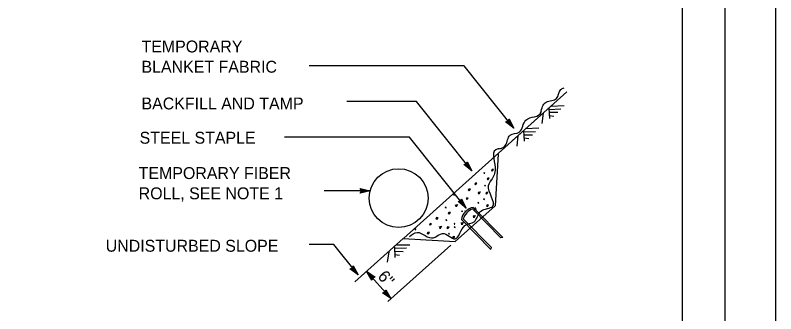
# Model space of a CAD drawing. Extents: x -894 to 866, y -472 to 714.
# Drawn here: x 419.3 to 866, y -134.6 to 40.9 of the extents above; entities that cross this region are included whole.
import ezdxf

# ---------------------------------------------------------------- set-up
doc = ezdxf.new("R2010")
doc.units = 0
for name, color, linetype in [('border_PLOTTING-ELEMENTS', 7, 'Continuous'), ('border_rw_22x34_Cut_Lines', 7, 'Continuous'), ('border_SHEET', 7, 'Continuous'), ('df_MISC', 7, 'Continuous'), ('rd_PROFILE-OG', 7, 'Continuous'), ('rd_SUBBASE-MATERIAL', 7, 'Continuous'), ('temp_CONSTRUCTION', 7, 'Continuous'), ('temp_CONSTRUCTION-anno', 7, 'Continuous')]:
    doc.layers.add(name, color=color, linetype=linetype)

msp = doc.modelspace()

# ---------------------------------------------------------------- linework, layer by layer
at = {"layer": 'border_PLOTTING-ELEMENTS'}
for points in [[(-894.04, -472.44), (865.96, -472.44), (865.96, 713.56), (-894.04, 713.56)], [(-864.04, 670.56), (835.96, 670.56), (835.96, -429.44), (-864.04, -429.44)]]:
    msp.add_lwpolyline(points, close=True, dxfattribs=at)
at = {"layer": 'border_rw_22x34_Cut_Lines'}
msp.add_lwpolyline([(-864.04, 670.56), (835.96, 670.56), (835.96, -429.44), (-864.04, -429.44)], close=True, dxfattribs=at)
at = {"layer": 'border_SHEET'}
msp.add_line((810.96, 645.56), (810.96, -404.44), dxfattribs=at)
at = {"layer": 'df_MISC'}
msp.add_line((698.67, -96.74), (681.45, -79.26), dxfattribs=at)
for points in [[(688.31, -72.11), (705.59, -89.75), (704.39, -89.91), (688.21, -73.29), (687.95, -73.03)], [(682.4, -78.83), (698.85, -95.54), (698.58, -96.65)]]:
    msp.add_lwpolyline(points, dxfattribs=at)
for centre, major_axis, ratio, start_param, end_param in [((686.46, -77.06), (-4.27, -4.21), 0.620606, 3.784193, 5.732342), ((686.7, -77.18), (3.89, 3.83), 0.531722, 0.800603, 2.454807)]:
    msp.add_ellipse(centre, major_axis=major_axis, ratio=ratio, start_param=start_param, end_param=end_param, dxfattribs=at)
at = {"layer": 'rd_PROFILE-OG'}
for p, q in [((743.18, -4.23), (647.53, -90.19)), ((734.02, -12.54), (741.65, -12.25)), ((729.35, -16.63), (728.62, -22.83)), ((732.67, -13.72), (733.05, -19.93)), ((732.87, -14.52), (739.69, -14.26)), ((733.05, -16.17), (737.91, -16.22)), ((733.03, -18.06), (735.66, -18.49)), ((719.18, -25.76), (726.81, -25.43)), ((714.52, -29.87), (713.82, -36.07)), ((717.83, -26.94), (718.23, -33.14)), ((718.04, -27.74), (724.86, -27.45)), ((718.22, -29.38), (723.09, -29.42)), ((718.21, -31.28), (720.85, -31.7)), ((703, -40.72), (701.2, -71.2)), ((701.2, -71.2), (677.58, -92.18)), ((647.11, -90.38), (618.72, -115.89)), ((647.11, -90.38), (677.58, -92.18)), ((638.62, -98.18), (637.76, -104.36)), ((642.23, -96.07), (649.05, -95.94)), ((642.33, -97.8), (647.19, -97.95)), ((643.38, -94.19), (651.01, -94.06)), ((642.27, -99.69), (644.89, -100.17))]:
    msp.add_line(p, q, dxfattribs=at)
at = {"layer": 'rd_SUBBASE-MATERIAL'}
for p, q in [((694.74, -51.62), (694.57, -52.03)), ((694.57, -51.92), (695.08, -52.05)), ((694.75, -51.57), (694.74, -51.68)), ((695.08, -52.05), (694.75, -51.57)), ((699.31, -49.74), (698.92, -50.39)), ((698.93, -50.18), (699.42, -50.72)), ((700.19, -49.83), (699.31, -49.74)), ((699.42, -50.72), (700.19, -49.83)), ((689.51, -57.85), (689.12, -58.5)), ((690.38, -57.95), (689.51, -57.85)), ((689.62, -58.84), (690.38, -57.95)), ((696.79, -54.82), (696.39, -55.47)), ((696.41, -55.27), (696.89, -55.81)), ((697.66, -54.92), (696.79, -54.82)), ((696.89, -55.81), (697.66, -54.92)), ((685.72, -61.37), (685.32, -62.02)), ((685.33, -61.81), (685.82, -62.35)), ((686.59, -61.46), (685.72, -61.37)), ((685.82, -62.35), (686.59, -61.46)), ((689.13, -58.29), (689.62, -58.84)), ((695.12, -59.02), (694.95, -59.42)), ((694.95, -59.32), (695.46, -59.45)), ((695.13, -58.96), (695.12, -59.07)), ((695.46, -59.45), (695.13, -58.96)), ((677.16, -64.28), (676.67, -64.72)), ((676.68, -64.61), (677.28, -64.95)), ((677.28, -64.95), (677.16, -64.28)), ((684.46, -66.51), (684.07, -67.16)), ((684.08, -66.95), (684.56, -67.49)), ((685.33, -66.61), (684.46, -66.51)), ((684.56, -67.49), (685.33, -66.61)), ((691.13, -63.24), (692.34, -62.94)), ((691.54, -64.35), (691.34, -63.25)), ((692.34, -62.94), (691.54, -64.35)), ((694.54, -66.97), (694.37, -67.38)), ((694.55, -66.92), (694.54, -67.03)), ((694.88, -67.41), (694.55, -66.92)), ((695.98, -63.29), (695.58, -63.94)), ((695.59, -63.73), (696.08, -64.27)), ((696.85, -63.38), (695.98, -63.29)), ((696.08, -64.27), (696.85, -63.38)), ((677.74, -70.75), (678.94, -70.45)), ((678.15, -71.86), (677.95, -70.76)), ((678.94, -70.45), (678.15, -71.86)), ((691.18, -69.12), (691, -69.53)), ((691.01, -69.42), (691.52, -69.55)), ((691.52, -69.55), (691.18, -69.07)), ((691.18, -69.07), (691.18, -69.17)), ((694.37, -67.28), (694.88, -67.41)), ((696.45, -70.67), (696.06, -71.33)), ((696.07, -71.12), (696.55, -71.66)), ((697.32, -70.77), (696.45, -70.67)), ((696.55, -71.66), (697.32, -70.77)), ((671.96, -71.9), (671.79, -72.3)), ((671.79, -72.2), (672.3, -72.33)), ((671.97, -71.85), (671.96, -71.95)), ((672.3, -72.33), (671.97, -71.85)), ((674.01, -75.1), (673.61, -75.75)), ((673.62, -75.54), (674.11, -76.08)), ((674.88, -75.19), (674.01, -75.1)), ((674.11, -76.08), (674.88, -75.19)), ((681.63, -74.1), (681.46, -74.5)), ((681.46, -74.4), (681.97, -74.53)), ((681.64, -74.04), (681.63, -74.15)), ((681.97, -74.53), (681.64, -74.04)), ((683.44, -74.14), (683.26, -74.54)), ((683.26, -74.44), (683.77, -74.57)), ((683.44, -74.09), (683.43, -74.19)), ((683.77, -74.57), (683.44, -74.09)), ((689.15, -72.37), (689.04, -73.55)), ((689.04, -73.55), (689.97, -73.39)), ((689.76, -72.61), (689.24, -72.58)), ((689.97, -73.39), (689.76, -72.61)), ((666.73, -78.12), (666.34, -78.77)), ((666.35, -78.57), (666.84, -79.11)), ((667.6, -78.22), (666.73, -78.12)), ((666.84, -79.11), (667.6, -78.22)), ((672.34, -79.29), (672.17, -79.69)), ((672.17, -79.59), (672.68, -79.72)), ((672.68, -79.72), (672.34, -79.24)), ((672.34, -79.24), (672.34, -79.34)), ((688.23, -77.11), (689.43, -76.82)), ((688.63, -78.22), (688.43, -77.13)), ((689.43, -76.82), (688.63, -78.22)), ((654.38, -84.55), (653.89, -84.99)), ((654.5, -85.23), (654.38, -84.55)), ((662.94, -81.64), (662.54, -82.29)), ((662.55, -82.08), (663.04, -82.63)), ((663.81, -81.74), (662.94, -81.64)), ((663.04, -82.63), (663.81, -81.74)), ((668.35, -83.52), (669.55, -83.22)), ((668.76, -84.62), (668.56, -83.53)), ((669.55, -83.22), (668.76, -84.62)), ((673.2, -83.56), (672.8, -84.21)), ((672.81, -84.01), (673.3, -84.55)), ((674.07, -83.66), (673.2, -83.56)), ((673.3, -84.55), (674.07, -83.66)), ((677.17, -81.6), (676.99, -82)), ((677, -81.9), (677.51, -82.03)), ((677.27, -83.46), (677.1, -83.86)), ((677.1, -83.76), (677.61, -83.89)), ((677.17, -81.55), (677.16, -81.65)), ((677.51, -82.03), (677.17, -81.55)), ((677.28, -83.41), (677.27, -83.51)), ((677.61, -83.89), (677.28, -83.41)), ((681.07, -81.2), (682.27, -80.9)), ((681.48, -82.3), (681.28, -81.21)), ((682.27, -80.9), (681.48, -82.3)), ((653.9, -84.89), (654.5, -85.23)), ((661.68, -86.78), (661.29, -87.43)), ((661.3, -87.23), (661.78, -87.77)), ((662.55, -86.88), (661.68, -86.78)), ((661.78, -87.77), (662.55, -86.88)), ((673.97, -87.25), (673.79, -87.65)), ((673.8, -87.55), (674.31, -87.68)), ((674.31, -87.68), (673.97, -87.2)), ((673.97, -87.2), (673.97, -87.3)), ((676.55, -89.25), (676.16, -89.9)), ((677.42, -89.34), (676.55, -89.25)), ((676.17, -89.69), (676.66, -90.23)), ((676.66, -90.23), (677.42, -89.34))]:
    msp.add_line(p, q, dxfattribs=at)
at = {"layer": 'temp_CONSTRUCTION'}
for p, q in [((711.06, -32.98), (735.41, -11.16)), ((642.05, -95.29), (642.31, -101.5))]:
    msp.add_line(p, q, dxfattribs=at)
msp.add_circle((644.45, -66.64), 17.28, dxfattribs=at)
for points in [[(728.24, -15.47), (729.36, -11.98), (731.07, -10.26), (737.22, -8.03), (739.62, -2.88), (741.58, -1.77)], [(703.33, -37.59), (705.29, -37.16), (707.15, -35.62), (709.96, -29.7), (715.31, -27.8), (719.23, -20.75), (728.1, -16.22), (728.27, -15.39)], [(703.35, -37.59), (701.54, -38.22), (701.14, -50.3), (698.33, -56.8)], [(650.76, -89.28), (655.37, -86.77), (660, -88.7), (664.98, -89.92), (670.3, -87.41), (677.6, -90.58), (683.42, -82.72), (688.74, -80.56), (692.8, -74.32), (699.72, -71.44), (697.31, -59.22), (698.91, -55.82)]]:
    msp.add_spline(points, degree=3, dxfattribs=at)
at = {"layer": 'temp_CONSTRUCTION-anno'}
for p, q in [((682.86, 11.13), (591.84, 11.13)), ((654.92, -9.87), (614.11, -9.87)), ((707.29, -21.72), (708.8, -21.5)), ((712.03, -25.47), (707.29, -21.72)), ((707.29, -21.72), (707.29, -21.72)), ((711.17, -24.41), (707.71, -21.68)), ((710.32, -23.36), (708.08, -21.6)), ((709.46, -22.31), (708.5, -21.55)), ((708.8, -21.5), (709.32, -20.06)), ((708.9, -21.2), (709.46, -22.31)), ((709.06, -20.85), (710.32, -23.36)), ((709.19, -20.45), (711.18, -24.42)), ((709.32, -20.06), (709.32, -20.06)), ((709.32, -20.06), (712.03, -25.47)), ((712.03, -25.47), (712.03, -25.47)), ((650.91, -30.87), (577.48, -30.87)), ((682.68, -46.9), (684.19, -46.68)), ((687.43, -50.65), (682.68, -46.9)), ((682.68, -46.9), (682.68, -46.9)), ((686.56, -49.59), (683.1, -46.86)), ((685.71, -48.54), (683.48, -46.78)), ((684.85, -47.49), (683.9, -46.73)), ((684.19, -46.68), (684.72, -45.24)), ((684.3, -46.38), (684.85, -47.49)), ((684.45, -46.03), (685.71, -48.54)), ((684.58, -45.63), (686.57, -49.6)), ((684.72, -45.24), (684.72, -45.24)), ((684.72, -45.24), (687.43, -50.65)), ((687.43, -50.65), (687.43, -50.65)), ((627.71, -62.37), (600.79, -62.37)), ((622.59, -62.37), (621.8, -61.05)), ((621.8, -61.05), (621.8, -61.05)), ((621.8, -61.05), (627.71, -62.37)), ((627.71, -62.37), (621.8, -63.68)), ((621.8, -63.68), (622.59, -62.37)), ((622.02, -61.4), (626.35, -62.37)), ((626.34, -62.37), (622.04, -63.32)), ((624.99, -62.36), (622.21, -62.98)), ((622.25, -61.75), (624.99, -62.36)), ((622.42, -62.09), (623.63, -62.36)), ((623.63, -62.36), (622.44, -62.63)), ((627.71, -62.37), (627.71, -62.37)), ((621.8, -63.68), (621.8, -63.68)), ((679.33, -68.72), (680.84, -68.51)), ((684.07, -72.47), (679.33, -68.72)), ((679.33, -68.72), (679.33, -68.72)), ((683.21, -71.41), (679.75, -68.68)), ((682.36, -70.36), (680.12, -68.6)), ((681.5, -69.31), (680.54, -68.55)), ((680.84, -68.51), (681.36, -67.06)), ((680.94, -68.2), (681.5, -69.31)), ((681.1, -67.85), (682.36, -70.36)), ((681.23, -67.45), (683.22, -71.42)), ((681.36, -67.06), (681.36, -67.06)), ((681.36, -67.06), (684.07, -72.47)), ((684.07, -72.47), (684.07, -72.47)), ((606.48, -93.87), (591.92, -93.87)), ((675.03, -94.29), (638.17, -127.3)), ((617.28, -107.94), (617.73, -106.47)), ((617.61, -106.86), (619.81, -110.72)), ((617.73, -106.47), (617.73, -106.47)), ((617.73, -106.47), (620.72, -111.73)), ((615.78, -108.23), (617.28, -107.94)), ((620.72, -111.73), (615.78, -108.23)), ((615.78, -108.23), (615.78, -108.23)), ((619.8, -110.72), (616.2, -108.17)), ((618.89, -109.71), (616.57, -108.07)), ((617.98, -108.71), (616.99, -108)), ((617.37, -107.63), (617.98, -108.71)), ((617.51, -107.27), (618.89, -109.71)), ((639.95, -125.71), (625.67, -109.64)), ((628.61, -114.94), (625.67, -109.64)), ((625.67, -109.64), (625.67, -109.64)), ((625.67, -109.64), (630.57, -113.19)), ((628.73, -114.55), (626.57, -110.66)), ((626.59, -110.67), (630.15, -113.26)), ((620.72, -111.73), (620.72, -111.73)), ((628.84, -114.14), (627.48, -111.68)), ((627.48, -111.68), (629.78, -113.35)), ((628.98, -113.78), (628.38, -112.7)), ((628.38, -112.7), (629.36, -113.41)), ((629.07, -113.47), (628.61, -114.94)), ((628.61, -114.94), (628.61, -114.94)), ((630.57, -113.19), (629.07, -113.47)), ((630.57, -113.19), (630.57, -113.19)), ((636.51, -121.92), (636.96, -120.45)), ((636.96, -120.45), (636.96, -120.45)), ((636.96, -120.45), (639.95, -125.71)), ((635.02, -122.21), (636.51, -121.92)), ((639.95, -125.71), (635.02, -122.21)), ((635.02, -122.21), (635.02, -122.21)), ((639.03, -124.7), (635.43, -122.15)), ((638.13, -123.69), (635.8, -122.05)), ((637.21, -122.68), (636.22, -121.98)), ((636.6, -121.61), (637.21, -122.68)), ((636.74, -121.25), (638.13, -123.69)), ((636.85, -120.84), (639.04, -124.7)), ((639.95, -125.71), (639.95, -125.71))]:
    msp.add_line(p, q, dxfattribs=at)
for points in [[(712.03, -25.47), (682.86, 11.13)], [(687.43, -50.65), (654.92, -9.87)], [(684.07, -72.47), (650.91, -30.87)], [(620.72, -111.73), (606.48, -93.87)]]:
    msp.add_lwpolyline(points, dxfattribs=at)

# ---------------------------------------------------------------- texts
for s, p in [('TEMPORARY', (493.42, 18.96)), ('BLANKET FABRIC', (493.42, 7.06)), ('BACKFILL AND TAMP', (493.42, -14.53)), ('STEEL STAPLE', (492.31, -34.66)), ('TEMPORARY FIBER', (491.76, -55.43)), ('ROLL, SEE NOTE 1', (491.76, -67.33)), ('UNDISTURBED SLOPE', (472.4, -98.14))]:
    msp.add_text(s, height=7, dxfattribs=at).set_placement(p)
msp.add_text('6"', height=7, rotation=312, dxfattribs=at).set_placement((631.72, -112.96))

doc.saveas('drawing.dxf')
